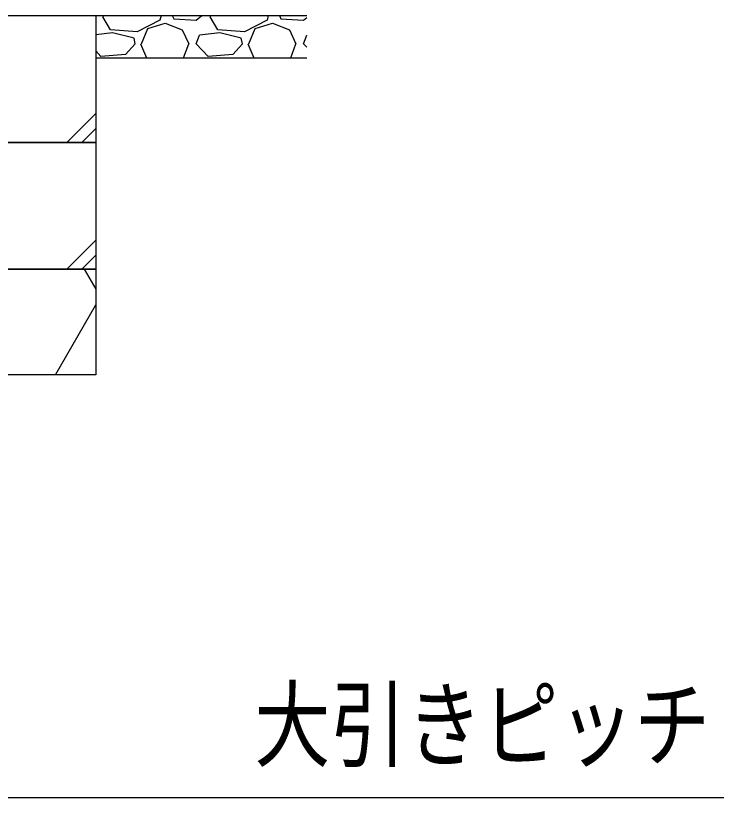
# Model space of a CAD drawing. Units: millimetres, scale not verified. Extents: x -4205 to 4205, y -2970 to 2970.
# Drawn here: x 1756.1 to 2088, y -1509.6 to -1139.6 of the extents above; entities that cross this region are included whole.
import ezdxf
from ezdxf.enums import TextEntityAlignment as Align

# ---------------------------------------------------------------- set-up
doc = ezdxf.new("R2010")
doc.units = ezdxf.units.MM
doc.header["$LTSCALE"] = 20
doc.layers.add('0-6_YKK_D', color=6, linetype='Continuous')
doc.layers.add('0-8_YSS_K', color=3, linetype='Continuous')
doc.styles.add('ＭＳ ゴシック', font='')
doc.styles.get('ＭＳ ゴシック').set_extended_font_data('MS Gothic')

msp = doc.modelspace()

# ---------------------------------------------------------------- linework, layer by layer
at = {"layer": '0-6_YKK_D'}
msp.add_line((1644, -1509.61), (2344, -1509.61), dxfattribs=at)
at = {"layer": '0-8_YSS_K'}
for p, q in [((1794, -1139.61), (1894, -1139.61)), ((1797.44, -1140.18), (1797.95, -1139.61)), ((1800.99, -1146.28), (1797.44, -1140.18)), ((1824.36, -1141.71), (1813.69, -1147.3)), ((1818.77, -1145.77), (1826.9, -1143.23)), ((1824.96, -1139.61), (1824.36, -1141.71)), ((1826.9, -1143.23), (1835.03, -1146.28)), ((1830.29, -1139.61), (1830.96, -1141.2)), ((1830.96, -1141.2), (1841.63, -1141.71)), ((1841.63, -1141.71), (1844.34, -1139.61)), ((1848.24, -1140.18), (1848.75, -1139.61)), ((1851.79, -1146.28), (1848.24, -1140.18)), ((1875.16, -1141.71), (1864.49, -1147.3)), ((1869.57, -1145.77), (1877.7, -1143.23)), ((1875.76, -1139.61), (1875.16, -1141.71)), ((1877.7, -1143.23), (1885.83, -1146.28)), ((1881.09, -1139.61), (1881.76, -1141.2)), ((1881.76, -1141.2), (1892.43, -1141.71)), ((1892.43, -1141.71), (1894, -1140.5)), ((1813.69, -1147.3), (1800.99, -1146.28)), ((1815.72, -1152.88), (1818.77, -1145.77)), ((1835.03, -1146.28), (1838.08, -1152.88)), ((1864.49, -1147.3), (1851.79, -1146.28)), ((1866.52, -1152.88), (1869.57, -1145.77)), ((1885.83, -1146.28), (1888.88, -1152.88)), ((1802.01, -1147.8), (1794, -1148.65)), ((1812.17, -1150.34), (1802.01, -1147.8)), ((1812.68, -1152.88), (1812.17, -1150.34)), ((1841.63, -1152.88), (1843.16, -1148.82)), ((1852.81, -1147.8), (1843.16, -1148.82)), ((1862.97, -1150.34), (1852.81, -1147.8)), ((1863.48, -1152.88), (1862.97, -1150.34)), ((1892.43, -1152.88), (1893.96, -1148.82)), ((1894, -1148.82), (1893.96, -1148.82)), ((1812.68, -1152.88), (1808.1, -1157.96)), ((1815.22, -1152.88), (1818.1, -1159.61)), ((1835.67, -1159.61), (1838.08, -1152.88)), ((1847.22, -1158.98), (1841.63, -1152.88)), ((1863.48, -1152.88), (1858.9, -1157.96)), ((1866.02, -1152.88), (1868.9, -1159.61)), ((1886.47, -1159.61), (1888.88, -1152.88)), ((1894, -1154.6), (1892.43, -1152.88)), ((1796.42, -1158.98), (1794, -1156.34)), ((1808.1, -1157.96), (1796.42, -1158.98)), ((1858.9, -1157.96), (1847.22, -1158.98)), ((1794, -1159.61), (1894, -1159.61)), ((1780.3, -1199.61), (1794, -1185.92)), ((1787.37, -1199.61), (1794, -1192.99)), ((1780.3, -1259.61), (1794, -1245.92)), ((1787.37, -1259.61), (1794, -1252.99)), ((1788.55, -1259.61), (1794, -1269.06)), ((1774.9, -1309.61), (1794, -1276.53))]:
    msp.add_line(p, q, dxfattribs=at)
for points in [[(1494, -1139.61), (1794, -1139.61), (1794, -1199.61), (1494, -1199.61)], [(1494, -1199.61), (1794, -1199.61), (1794, -1259.61), (1494, -1259.61)], [(1494, -1259.61), (1794, -1259.61), (1794, -1309.61), (1494, -1309.61)]]:
    msp.add_lwpolyline(points, close=True, dxfattribs=at)

# ---------------------------------------------------------------- texts
at = {"layer": '0-6_YKK_D', "style": 'ＭＳ ゴシック', "width": 0.8}
msp.add_text('大引きピッチ', height=32.99, dxfattribs=at).set_placement((1869.2, -1501.61), align=Align.BOTTOM_LEFT)

doc.saveas('drawing.dxf')
